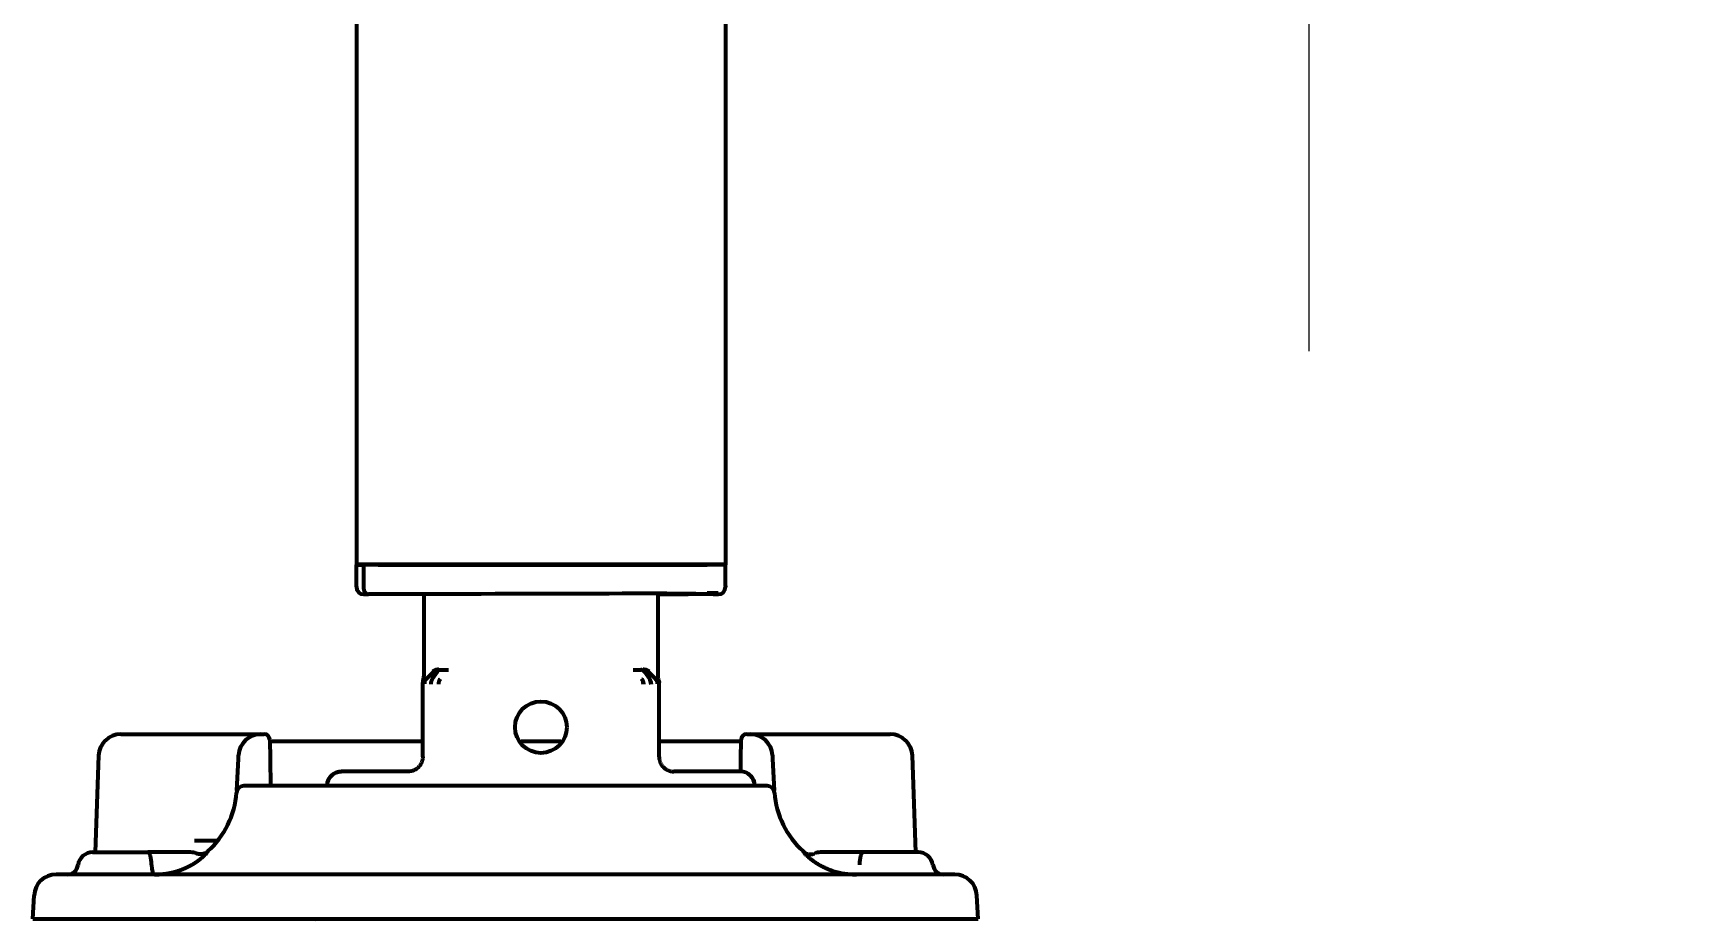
# Model space of a CAD drawing. Header units: inches. Extents: x -2405 to 7588, y 441 to 5654.
# Drawn here: x 6622.3 to 6845.1, y 2256.6 to 2376.6 of the extents above; entities that cross this region are included whole.
import ezdxf

# ---------------------------------------------------------------- set-up
doc = ezdxf.new("R2010")
doc.units = ezdxf.units.IN

# ---------------------------------------------------------------- blocks, each defined once
blk = doc.blocks.new('A$C29D5572B')
at = {"color": 1}
for p, q in [((0, 50), (0, -50)), ((-50, 0), (50, 0))]:
    blk.add_line(p, q, dxfattribs=at)
blk = doc.blocks.new('A$C0F8E2EAE')
blk.add_blockref('A$C29D5572B', (0, 0))

msp = doc.modelspace()

# ---------------------------------------------------------------- linework, layer by layer
at = {"linetype": 'Continuous', "lineweight": 70}
for p, q in [((6716.08, 2408.43), (6716.08, 2304.63)), ((6666.08, 2381.68), (6666.08, 2304.63)), ((6667.88, 2304.63), (6666.08, 2304.63)), ((6666.08, 2304.63), (6666.08, 2304.58)), ((6666.08, 2304.58), (6666.81, 2304.58)), ((6666.08, 2301.58), (6666.08, 2304.58)), ((6667.04, 2304.58), (6666.81, 2304.58)), ((6667.04, 2304.58), (6667.26, 2304.58)), ((6667.04, 2304.58), (6667.04, 2301.58)), ((6667.04, 2304.58), (6667.04, 2301.58)), ((6667.18, 2304.58), (6667.33, 2304.63)), ((6669.03, 2304.58), (6667.26, 2304.58)), ((6714.28, 2304.63), (6667.88, 2304.63)), ((6668.33, 2304.63), (6668.18, 2304.58)), ((6669.03, 2304.58), (6713.58, 2304.58)), ((6669.8, 2304.63), (6669.69, 2304.58)), ((6669.8, 2304.63), (6669.69, 2304.58)), ((6678.61, 2304.58), (6678.46, 2304.63)), ((6693.46, 2304.58), (6693.31, 2304.63)), ((6709.01, 2304.58), (6708.86, 2304.63)), ((6716.08, 2304.58), (6713.58, 2304.58)), ((6716.08, 2304.63), (6714.28, 2304.63)), ((6714.98, 2304.58), (6714.83, 2304.63)), ((6716.08, 2304.63), (6716.08, 2304.58)), ((6716.08, 2301.72), (6716.08, 2304.58)), ((6716.08, 2301.72), (6716.08, 2301.58)), ((6667.51, 2300.58), (6667.74, 2300.58)), ((6676.23, 2300.58), (6667.74, 2300.58)), ((6676.23, 2300.58), (6667.74, 2300.58)), ((6675.2, 2300.58), (6675.2, 2289.5)), ((6706.95, 2289.5), (6706.95, 2300.67)), ((6714.41, 2300.58), (6706.95, 2300.58)), ((6714.41, 2300.58), (6706.95, 2300.58)), ((6714.42, 2300.58), (6714.65, 2300.58)), ((6675.08, 2278.58), (6675.08, 2288.64)), ((6676.52, 2290.08), (6675.58, 2289.13)), ((6677.04, 2290.06), (6676.37, 2289.12)), ((6676.38, 2289.12), (6676.37, 2289.12)), ((6677.54, 2290.36), (6678.57, 2290.34)), ((6703.59, 2290.34), (6704.62, 2290.36)), ((6705.12, 2290.06), (6705.78, 2289.12)), ((6705.64, 2290.08), (6706.58, 2289.13)), ((6705.78, 2289.12), (6705.78, 2289.12)), ((6707.08, 2278.58), (6707.08, 2288.64)), ((6634.18, 2281.63), (6639.67, 2281.63)), ((6639.67, 2281.63), (6647.13, 2281.63)), ((6647.13, 2281.63), (6653.13, 2281.63)), ((6653.13, 2281.63), (6653.58, 2281.63)), ((6653.58, 2281.63), (6653.61, 2281.63)), ((6718.98, 2281.63), (6718.95, 2281.63)), ((6718.98, 2281.63), (6719.43, 2281.63)), ((6719.43, 2281.63), (6725.43, 2281.63)), ((6725.43, 2281.63), (6732.89, 2281.63)), ((6732.89, 2281.63), (6738.38, 2281.63)), ((6654.36, 2280.89), (6654.4, 2278.25)), ((6675.08, 2280.63), (6654.36, 2280.63)), ((6693.77, 2280.63), (6688.39, 2280.63)), ((6718.2, 2280.63), (6707.08, 2280.63)), ((6718.16, 2278.25), (6718.2, 2280.89)), ((6631.18, 2278.73), (6630.72, 2265.63)), ((6649.88, 2274), (6650.1, 2278.29)), ((6650.1, 2278.29), (6650.13, 2278.78)), ((6654.4, 2278.25), (6654.47, 2274.63)), ((6718.13, 2276.48), (6718.16, 2278.25)), ((6722.43, 2278.78), (6722.45, 2278.29)), ((6722.45, 2278.29), (6722.68, 2274)), ((6741.84, 2265.63), (6741.38, 2278.73)), ((6673.08, 2276.58), (6664.09, 2276.58)), ((6718.06, 2276.58), (6709.08, 2276.58)), ((6721.7, 2274.63), (6650.86, 2274.63)), ((6646.28, 2267.18), (6644.18, 2267.18)), ((6647.3, 2267.18), (6646.28, 2267.18)), ((6630.37, 2265.63), (6637.84, 2265.63)), ((6742.18, 2265.63), (6734.72, 2265.63)), ((6747.12, 2262.63), (6625.44, 2262.63)), ((6622.28, 2256.63), (6622.44, 2259.78)), ((6750.28, 2256.63), (6750.11, 2259.78)), ((6622.28, 2256.63), (6750.28, 2256.63)), ((6663.08, 2256.58), (6660.58, 2256.58)), ((6667.3, 2256.58), (6664.79, 2256.58)), ((6707.8, 2256.58), (6704.89, 2256.58)), ((6716.02, 2256.58), (6709.06, 2256.58)), ((6721.58, 2256.58), (6716.94, 2256.58))]:
    msp.add_line(p, q, dxfattribs=at)
msp.add_circle((6691.08, 2282.58), 3.5, dxfattribs=at)
for centre, radius, start, end in [((6634.18, 2278.63), 3, 90, 178), ((6653.13, 2278.63), 3, 90, 177), ((6653.61, 2280.88), 0.75, 1, 90), ((6718.95, 2280.88), 0.75, 90, 179), ((6719.43, 2278.63), 3, 3, 90), ((6738.38, 2278.63), 3, 2, 90), ((6637.9, 2274.63), 12, 312.3399, 355.5883), ((6650.86, 2273.63), 1, 90, 175.5883), ((6721.7, 2273.63), 1, 4.4117, 90), ((6734.66, 2274.63), 12, 184.4117, 227.6601), ((6626.91, 2264.13), 1.5, 270, 351.7868), ((6630.37, 2263.63), 2, 90, 171.7868), ((6742.18, 2263.63), 2, 8.2132, 90), ((6745.65, 2264.13), 1.5, 188.2132, 270), ((6625.44, 2259.63), 3, 90, 177), ((6747.12, 2259.63), 3, 3, 90), ((6660.58, 2257.08), 0.5, 244.1573, 270), ((6721.58, 2257.08), 0.5, 270, 295.8427)]:
    msp.add_arc(centre, radius, start, end, dxfattribs=at)
for centre, major_axis, ratio, start_param, end_param in [((6667.08, 2301.58), (-1, 0), 0.999995, 0, 1.567711), ((6667.74, 2301.58), (0, 1), 0.707107, 1.570796, 3.141593), ((6667.74, 2301.58), (0, 1), 0.707107, 1.570796, 3.141593), ((6715.08, 2301.58), (-1, 0), 0.999995, 1.573882, 3.141593), ((6668.58, 2300.58), (-1.5, 0), 0.003085, 0.00001, 0.785408), ((6691.08, 2300.58), (21, 0.06), 0.003085, 5.569494, 8.63937), ((6713.58, 2300.72), (1.5, 0), 0.003085, 6.283176, 7.853972), ((6713.58, 2300.58), (1.5, 0), 0.003085, 5.497778, 6.283176), ((6676.87, 2288.41), (-0.017, -1), 0.707053, 3.945502, 4.724738), ((6677.23, 2289.37), (-0.707, -0.707), 0.999695, 3.927142, 4.71239), ((6677.91, 2288.4), (-0.01, -1), 0.707088, 3.940402, 4.719667), ((6704.25, 2288.4), (0.01, -1), 0.707088, 1.563519, 2.342782), ((6705.28, 2288.41), (0.017, -1), 0.707053, 1.558447, 2.337683), ((6705.87, 2288.43), (0.508, -0.861), 0.999795, 1.037568, 1.82282), ((6664.09, 2274.58), (1.41, 1.41), 0.999695, 0.78555, 2.330252), ((6718.06, 2274.58), (-1.41, 1.41), 0.999695, 3.952934, 5.497635), ((6637.84, 2263.63), (0, -2), 0.263465, 1.714146, 3.141593), ((6638.75, 2264.13), (0, 1.5), 0.263454, 1.714146, 3.141591), ((6643.64, 2263.63), (0, -2), 1, 2.752772, 3.14159), ((6728.92, 2263.63), (0, 2), 1, 0, 0.388814), ((6734.72, 2263.63), (0, -2), 0.263455, 3.141593, 4.569043)]:
    msp.add_ellipse(centre, major_axis=major_axis, ratio=ratio, start_param=start_param, end_param=end_param, dxfattribs=at)
for points, knots in [([(6677.22, 2290.38), (6677.14, 2290.39), (6677.06, 2290.38), (6676.92, 2290.36), (6676.85, 2290.35), (6676.76, 2290.32), (6676.73, 2290.31), (6676.67, 2290.28), (6676.64, 2290.27), (6676.58, 2290.24), (6676.55, 2290.22), (6676.5, 2290.19), (6676.47, 2290.17), (6676.45, 2290.15)], [0, 0, 0, 0, 0.25, 0.25, 0.5, 0.5, 0.625, 0.625, 0.75, 0.75, 0.875, 0.875, 1, 1, 1, 1]), ([(6705.71, 2290.15), (6705.66, 2290.19), (6705.61, 2290.22), (6705.49, 2290.28), (6705.43, 2290.31), (6705.31, 2290.35), (6705.24, 2290.36), (6705.1, 2290.38), (6705.02, 2290.39), (6704.94, 2290.38)], [0, 0, 0, 0, 0.25, 0.25, 0.5, 0.5, 0.75, 0.75, 1, 1, 1, 1]), ([(6675.12, 2288.92), (6675.12, 2288.92), (6675.12, 2288.92), (6675.11, 2288.9), (6675.1, 2288.85), (6675.09, 2288.78), (6675.08, 2288.71), (6675.08, 2288.66), (6675.08, 2288.64)], [0, 0, 0, 0, 0.000031, 0.000031, 0.250024, 0.500016, 0.750008, 1, 1, 1, 1]), ([(6675.12, 2288.92), (6675.15, 2289.02), (6675.17, 2289.11), (6675.19, 2289.25), (6675.2, 2289.33), (6675.2, 2289.41), (6675.2, 2289.45), (6675.2, 2289.47), (6675.2, 2289.47), (6675.2, 2289.48), (6675.2, 2289.49), (6675.2, 2289.5)], [0, 0, 0, 0, 0.5, 0.5, 0.75, 0.875, 0.9375, 0.9375, 0.96875, 0.96875, 1, 1, 1, 1]), ([(6675.58, 2289.13), (6675.54, 2289.09), (6675.49, 2289.04), (6675.42, 2288.93), (6675.39, 2288.87), (6675.34, 2288.75), (6675.32, 2288.69), (6675.3, 2288.56), (6675.29, 2288.49), (6675.29, 2288.43)], [0, 0, 0, 0, 0.25, 0.25, 0.5, 0.5, 0.75, 0.75, 1, 1, 1, 1]), ([(6677.04, 2290.06), (6677.07, 2290.1), (6677.11, 2290.15), (6677.16, 2290.19), (6677.17, 2290.2), (6677.19, 2290.22), (6677.2, 2290.23), (6677.23, 2290.25), (6677.25, 2290.26), (6677.31, 2290.3), (6677.36, 2290.32), (6677.41, 2290.34), (6677.43, 2290.34), (6677.44, 2290.34), (6677.45, 2290.35), (6677.45, 2290.35), (6677.46, 2290.35), (6677.46, 2290.35), (6677.49, 2290.35), (6677.51, 2290.36), (6677.54, 2290.36)], [0, 0, 0, 0, 0.25, 0.25, 0.3125, 0.3125, 0.375, 0.375, 0.5, 0.5, 0.75, 0.75, 0.8125, 0.828125, 0.828125, 0.84375, 0.84375, 0.875, 0.875, 1, 1, 1, 1]), ([(6677.41, 2289.1), (6677.41, 2289.1), (6677.41, 2289.1), (6677.39, 2289.08), (6677.36, 2289.03), (6677.32, 2288.95), (6677.28, 2288.86), (6677.25, 2288.78), (6677.23, 2288.68), (6677.21, 2288.59), (6677.2, 2288.49), (6677.2, 2288.43), (6677.2, 2288.4)], [0, 0, 0, 0, 0.00004, 0.00004, 0.125035, 0.25003, 0.375025, 0.50002, 0.625015, 0.75001, 0.875005, 1, 1, 1, 1]), ([(6705.12, 2290.06), (6705.09, 2290.1), (6705.05, 2290.15), (6704.99, 2290.2), (6704.97, 2290.22), (6704.94, 2290.24), (6704.93, 2290.25), (6704.91, 2290.26), (6704.9, 2290.27), (6704.85, 2290.3), (6704.8, 2290.32), (6704.75, 2290.34), (6704.73, 2290.34), (6704.72, 2290.34), (6704.71, 2290.35), (6704.71, 2290.35), (6704.7, 2290.35), (6704.7, 2290.35), (6704.67, 2290.35), (6704.64, 2290.36), (6704.62, 2290.36)], [0, 0, 0, 0, 0.25, 0.25, 0.375, 0.375, 0.4375, 0.4375, 0.5, 0.5, 0.75, 0.75, 0.8125, 0.828125, 0.828125, 0.84375, 0.84375, 0.875, 0.875, 1, 1, 1, 1]), ([(6704.75, 2289.1), (6704.75, 2289.1), (6704.75, 2289.1), (6704.77, 2289.08), (6704.8, 2289.03), (6704.84, 2288.95), (6704.88, 2288.86), (6704.91, 2288.78), (6704.93, 2288.68), (6704.95, 2288.59), (6704.96, 2288.49), (6704.96, 2288.43), (6704.96, 2288.4)], [0, 0, 0, 0, 0.000028, 0.000028, 0.125025, 0.250021, 0.375018, 0.500014, 0.625011, 0.750007, 0.875004, 1, 1, 1, 1]), ([(6705.64, 2290.08), (6705.59, 2290.12), (6705.49, 2290.2), (6705.37, 2290.27), (6705.25, 2290.32), (6705.19, 2290.34), (6705.11, 2290.35), (6705.08, 2290.36), (6705.06, 2290.36), (6705.04, 2290.36), (6705.04, 2290.36), (6704.99, 2290.37), (6704.96, 2290.37), (6704.93, 2290.37)], [0, 0, 0, 0, 0.25, 0.5, 0.5, 0.75, 0.75, 0.8125, 0.84375, 0.84375, 0.875, 0.875, 1, 1, 1, 1]), ([(6706.58, 2289.13), (6706.62, 2289.09), (6706.66, 2289.04), (6706.72, 2288.96), (6706.74, 2288.93), (6706.77, 2288.87), (6706.78, 2288.84), (6706.82, 2288.75), (6706.84, 2288.69), (6706.86, 2288.59), (6706.86, 2288.56), (6706.87, 2288.52), (6706.87, 2288.51), (6706.87, 2288.49), (6706.87, 2288.48), (6706.87, 2288.46), (6706.87, 2288.44), (6706.87, 2288.43)], [0, 0, 0, 0, 0.25, 0.25, 0.375, 0.375, 0.5, 0.5, 0.75, 0.75, 0.875, 0.875, 0.90625, 0.90625, 0.9375, 0.9375, 1, 1, 1, 1]), ([(6707.04, 2288.92), (6707.01, 2289.02), (6706.99, 2289.11), (6706.97, 2289.25), (6706.96, 2289.33), (6706.96, 2289.41), (6706.95, 2289.45), (6706.95, 2289.47), (6706.95, 2289.47), (6706.95, 2289.48), (6706.95, 2289.49), (6706.95, 2289.5)], [0, 0, 0, 0, 0.5, 0.5, 0.75, 0.875, 0.9375, 0.9375, 0.96875, 0.96875, 1, 1, 1, 1]), ([(6707.04, 2288.92), (6707.04, 2288.92), (6707.04, 2288.92), (6707.04, 2288.9), (6707.06, 2288.85), (6707.07, 2288.78), (6707.08, 2288.71), (6707.08, 2288.66), (6707.08, 2288.64)], [0, 0, 0, 0, 0.000031, 0.000031, 0.250024, 0.500016, 0.750008, 1, 1, 1, 1]), ([(6662.14, 2275.01), (6662.15, 2275.06), (6662.16, 2275.11), (6662.19, 2275.19), (6662.2, 2275.22), (6662.22, 2275.28), (6662.23, 2275.31), (6662.3, 2275.46), (6662.36, 2275.58), (6662.47, 2275.74), (6662.5, 2275.79), (6662.57, 2275.87), (6662.59, 2275.9), (6662.63, 2275.94), (6662.66, 2275.97), (6662.77, 2276.08), (6662.87, 2276.17), (6663.01, 2276.26), (6663.04, 2276.28), (6663.08, 2276.3), (6663.09, 2276.31), (6663.12, 2276.33), (6663.19, 2276.37), (6663.27, 2276.4), (6663.45, 2276.47), (6663.57, 2276.51), (6663.73, 2276.55), (6663.77, 2276.55), (6663.83, 2276.56), (6663.86, 2276.56), (6663.96, 2276.57), (6664.03, 2276.58), (6664.09, 2276.58)], [0, 0, 0, 0, 0.056381, 0.056381, 0.092674, 0.092674, 0.128967, 0.128967, 0.274139, 0.274139, 0.346725, 0.346725, 0.383018, 0.383018, 0.419312, 0.419312, 0.564484, 0.564484, 0.600777, 0.600777, 0.618923, 0.618923, 0.63707, 0.709656, 0.709656, 0.854828, 0.854828, 0.891121, 0.891121, 0.927414, 0.927414, 1, 1, 1, 1]), ([(6720, 2275.07), (6720, 2275.1), (6719.99, 2275.13), (6719.97, 2275.19), (6719.96, 2275.22), (6719.94, 2275.28), (6719.93, 2275.31), (6719.86, 2275.46), (6719.8, 2275.58), (6719.69, 2275.74), (6719.65, 2275.79), (6719.59, 2275.87), (6719.57, 2275.9), (6719.53, 2275.94), (6719.5, 2275.97), (6719.39, 2276.08), (6719.29, 2276.17), (6719.15, 2276.26), (6719.12, 2276.28), (6719.08, 2276.3), (6719.07, 2276.31), (6719.04, 2276.33), (6718.97, 2276.37), (6718.89, 2276.4), (6718.71, 2276.47), (6718.59, 2276.51), (6718.43, 2276.55), (6718.39, 2276.55), (6718.33, 2276.56), (6718.29, 2276.56), (6718.2, 2276.57), (6718.13, 2276.58), (6718.06, 2276.58)], [0, 0, 0, 0, 0.035877, 0.035877, 0.072958, 0.072958, 0.11004, 0.11004, 0.258367, 0.258367, 0.33253, 0.33253, 0.369612, 0.369612, 0.406693, 0.406693, 0.55502, 0.55502, 0.592102, 0.592102, 0.610642, 0.610642, 0.629183, 0.703347, 0.703347, 0.851673, 0.851673, 0.888755, 0.888755, 0.925837, 0.925837, 1, 1, 1, 1]), ([(6642.06, 2265.63), (6641.73, 2265.63), (6641.4, 2265.63), (6640.9, 2265.63), (6640.73, 2265.63), (6640.39, 2265.63), (6640.22, 2265.63), (6639.88, 2265.63), (6639.7, 2265.63), (6639.43, 2265.63), (6639.34, 2265.63), (6639.16, 2265.63), (6639.07, 2265.63), (6638.79, 2265.63), (6638.6, 2265.63), (6638.22, 2265.63), (6638.03, 2265.63), (6637.84, 2265.63)], [0, 0, 0, 0, 0.25, 0.25, 0.375, 0.375, 0.5, 0.5, 0.625, 0.625, 0.6875, 0.6875, 0.75, 0.75, 0.875, 0.875, 1, 1, 1, 1]), ([(6638.75, 2262.63), (6638.76, 2262.63), (6638.79, 2262.63), (6638.84, 2262.63), (6638.88, 2262.63), (6638.92, 2262.63), (6638.97, 2262.63), (6639.01, 2262.63), (6639.05, 2262.63), (6639.1, 2262.63), (6639.14, 2262.63), (6639.18, 2262.64), (6639.23, 2262.64), (6639.27, 2262.64), (6639.32, 2262.64), (6639.36, 2262.64), (6639.4, 2262.65), (6639.45, 2262.65), (6639.49, 2262.65), (6639.53, 2262.66), (6639.58, 2262.66), (6639.62, 2262.66), (6639.66, 2262.67), (6639.71, 2262.67), (6639.75, 2262.67), (6639.79, 2262.68), (6639.84, 2262.68), (6639.88, 2262.69), (6639.92, 2262.69), (6639.97, 2262.7), (6640.01, 2262.7), (6640.05, 2262.71), (6640.1, 2262.71), (6640.14, 2262.72), (6640.18, 2262.72), (6640.23, 2262.73), (6640.27, 2262.73), (6640.31, 2262.74), (6640.35, 2262.75), (6640.4, 2262.75), (6640.44, 2262.76), (6640.48, 2262.77), (6640.52, 2262.77), (6640.57, 2262.78), (6640.61, 2262.79), (6640.65, 2262.8), (6640.69, 2262.8), (6640.74, 2262.81), (6640.78, 2262.82), (6640.82, 2262.83), (6640.86, 2262.84), (6640.91, 2262.84), (6640.95, 2262.85), (6640.99, 2262.86), (6641.03, 2262.87), (6641.07, 2262.88), (6641.11, 2262.89), (6641.16, 2262.9), (6641.2, 2262.91), (6641.24, 2262.92), (6641.28, 2262.93), (6641.32, 2262.94), (6641.36, 2262.95), (6641.4, 2262.96), (6641.44, 2262.97), (6641.49, 2262.98), (6641.53, 2262.99), (6641.57, 2263), (6641.61, 2263.01), (6641.65, 2263.03), (6641.69, 2263.04), (6641.73, 2263.05), (6641.77, 2263.06), (6641.81, 2263.07), (6641.85, 2263.09), (6641.89, 2263.1), (6641.94, 2263.12), (6642.01, 2263.14), (6642.09, 2263.16), (6642.16, 2263.19), (6642.24, 2263.22), (6642.32, 2263.24), (6642.4, 2263.27), (6642.47, 2263.3), (6642.55, 2263.33), (6642.63, 2263.36), (6642.7, 2263.39), (6642.78, 2263.43), (6642.85, 2263.46), (6642.93, 2263.49), (6643.01, 2263.53), (6643.08, 2263.56), (6643.15, 2263.6), (6643.23, 2263.63), (6643.3, 2263.67), (6643.38, 2263.7), (6643.45, 2263.74), (6643.52, 2263.78), (6643.59, 2263.82), (6643.67, 2263.86), (6643.74, 2263.9), (6643.81, 2263.94), (6643.88, 2263.98), (6643.95, 2264.02), (6644.02, 2264.06), (6644.09, 2264.11), (6644.16, 2264.15), (6644.23, 2264.19), (6644.29, 2264.24), (6644.36, 2264.28), (6644.43, 2264.33), (6644.47, 2264.36), (6644.49, 2264.37)], [0, 0, 0, 0, 0.006366, 0.012739, 0.019119, 0.025506, 0.031899, 0.0383, 0.044708, 0.051122, 0.057542, 0.06397, 0.070404, 0.076844, 0.083291, 0.089744, 0.096204, 0.10267, 0.109142, 0.115621, 0.122106, 0.128598, 0.135096, 0.1416, 0.14811, 0.154627, 0.16115, 0.167679, 0.174215, 0.180756, 0.187304, 0.193857, 0.200417, 0.206983, 0.213555, 0.220133, 0.226717, 0.233307, 0.239902, 0.246504, 0.253112, 0.259725, 0.266344, 0.272969, 0.2796, 0.286236, 0.292878, 0.299525, 0.306178, 0.312837, 0.319501, 0.326171, 0.332846, 0.339527, 0.346213, 0.352904, 0.359602, 0.366304, 0.373012, 0.379725, 0.386443, 0.393167, 0.399896, 0.40663, 0.413369, 0.420114, 0.426863, 0.433618, 0.440378, 0.447143, 0.453913, 0.460688, 0.467469, 0.474254, 0.481044, 0.487839, 0.494639, 0.508034, 0.521492, 0.535014, 0.5486, 0.562249, 0.575962, 0.589737, 0.603575, 0.617475, 0.631436, 0.64546, 0.659546, 0.673693, 0.687901, 0.70217, 0.7165, 0.73089, 0.74534, 0.75985, 0.774421, 0.78905, 0.80374, 0.818488, 0.833295, 0.84816, 0.863085, 0.878067, 0.893108, 0.908207, 0.923363, 0.938576, 0.953847, 0.969175, 0.984559, 1, 1, 1, 1]), ([(6643.64, 2265.63), (6643.64, 2265.63), (6643.63, 2265.63), (6643.6, 2265.63), (6643.58, 2265.63), (6643.51, 2265.63), (6643.47, 2265.63), (6643.4, 2265.63), (6643.37, 2265.63), (6643.33, 2265.63), (6643.31, 2265.63), (6643.28, 2265.63), (6643.26, 2265.63), (6643.18, 2265.63), (6643.11, 2265.63), (6642.94, 2265.63), (6642.85, 2265.63), (6642.73, 2265.63), (6642.7, 2265.63), (6642.65, 2265.63), (6642.62, 2265.63), (6642.54, 2265.63), (6642.49, 2265.63), (6642.31, 2265.63), (6642.19, 2265.63), (6642.06, 2265.63)], [0, 0, 0, 0, 0.120168, 0.120168, 0.245859, 0.245859, 0.371549, 0.371549, 0.434394, 0.434394, 0.465816, 0.465816, 0.497239, 0.497239, 0.622929, 0.622929, 0.74862, 0.74862, 0.780042, 0.780042, 0.811465, 0.811465, 0.87431, 0.87431, 1, 1, 1, 1]), ([(6644.49, 2264.37), (6644.5, 2264.38), (6644.51, 2264.39), (6644.54, 2264.4), (6644.56, 2264.42), (6644.58, 2264.43), (6644.6, 2264.45), (6644.62, 2264.46), (6644.64, 2264.48), (6644.66, 2264.49), (6644.68, 2264.51), (6644.7, 2264.52), (6644.72, 2264.54), (6644.74, 2264.55), (6644.77, 2264.57), (6644.79, 2264.58), (6644.8, 2264.6), (6644.82, 2264.62), (6644.84, 2264.63), (6644.86, 2264.65), (6644.88, 2264.66), (6644.9, 2264.68), (6644.92, 2264.69), (6644.94, 2264.71), (6644.96, 2264.72), (6644.98, 2264.74), (6645, 2264.75), (6645.01, 2264.77), (6645.03, 2264.78), (6645.05, 2264.8), (6645.07, 2264.81), (6645.09, 2264.83), (6645.1, 2264.84), (6645.12, 2264.86), (6645.14, 2264.87), (6645.15, 2264.88), (6645.22, 2264.94), (6645.31, 2265.03), (6645.44, 2265.14), (6645.54, 2265.25), (6645.64, 2265.35), (6645.72, 2265.44), (6645.8, 2265.53), (6645.85, 2265.59), (6645.88, 2265.63), (6645.9, 2265.66), (6645.91, 2265.67), (6645.92, 2265.68), (6645.93, 2265.7), (6645.94, 2265.71), (6645.95, 2265.72), (6645.95, 2265.72), (6645.96, 2265.73), (6645.96, 2265.74), (6645.97, 2265.74), (6645.97, 2265.75), (6645.97, 2265.75), (6645.98, 2265.75), (6645.98, 2265.76), (6645.98, 2265.76), (6645.98, 2265.76), (6645.98, 2265.76)], [0, 0, 0, 0, 0.005981, 0.011979, 0.017993, 0.024024, 0.030072, 0.036136, 0.042216, 0.048312, 0.054424, 0.060552, 0.066696, 0.072855, 0.07903, 0.085221, 0.091427, 0.097648, 0.103885, 0.110137, 0.116404, 0.122686, 0.128984, 0.135296, 0.141623, 0.147964, 0.154321, 0.160692, 0.167078, 0.173478, 0.179893, 0.186322, 0.192766, 0.199223, 0.205695, 0.212182, 0.218682, 0.277307, 0.334296, 0.389687, 0.443531, 0.513013, 0.578894, 0.641314, 0.700366, 0.720227, 0.739948, 0.759533, 0.778983, 0.798302, 0.817491, 0.83655, 0.855481, 0.874285, 0.892964, 0.911522, 0.92996, 0.94828, 0.966483, 0.984571, 1, 1, 1, 1]), ([(6726.58, 2265.76), (6726.63, 2265.71), (6726.69, 2265.66), (6726.82, 2265.58), (6726.88, 2265.54), (6727.01, 2265.48), (6727.08, 2265.45), (6727.23, 2265.41), (6727.3, 2265.39), (6727.44, 2265.37), (6727.51, 2265.37), (6727.65, 2265.37), (6727.72, 2265.37), (6727.85, 2265.39), (6727.92, 2265.4), (6728.04, 2265.44), (6728.1, 2265.46), (6728.16, 2265.48)], [0, 0, 0, 0, 0.125, 0.125, 0.25, 0.25, 0.375, 0.375, 0.5, 0.5, 0.625, 0.625, 0.75, 0.75, 0.875, 0.875, 1, 1, 1, 1]), ([(6726.58, 2265.76), (6726.58, 2265.76), (6726.58, 2265.76), (6726.58, 2265.76), (6726.58, 2265.76), (6726.58, 2265.75), (6726.58, 2265.75), (6726.59, 2265.75), (6726.59, 2265.75), (6726.59, 2265.75), (6726.59, 2265.74), (6726.59, 2265.74), (6726.59, 2265.74), (6726.6, 2265.73), (6726.6, 2265.73), (6726.6, 2265.72), (6726.61, 2265.71), (6726.63, 2265.69), (6726.65, 2265.67), (6726.67, 2265.64), (6726.71, 2265.59), (6726.76, 2265.52), (6726.84, 2265.44), (6726.92, 2265.35), (6727.02, 2265.25), (6727.12, 2265.14), (6727.24, 2265.03), (6727.35, 2264.93), (6727.42, 2264.87), (6727.46, 2264.84), (6727.49, 2264.81), (6727.53, 2264.78), (6727.57, 2264.75), (6727.61, 2264.72), (6727.65, 2264.68), (6727.68, 2264.65), (6727.72, 2264.62), (6727.77, 2264.59), (6727.81, 2264.56), (6727.85, 2264.53), (6727.89, 2264.5), (6727.93, 2264.47), (6727.98, 2264.43), (6728.02, 2264.4), (6728.05, 2264.38), (6728.07, 2264.37)], [0, 0, 0, 0, 0.029105, 0.038847, 0.048609, 0.058391, 0.068194, 0.078018, 0.087864, 0.09773, 0.107619, 0.117529, 0.127462, 0.137417, 0.147396, 0.157398, 0.192275, 0.227923, 0.264352, 0.301579, 0.36045, 0.422688, 0.488383, 0.557676, 0.611378, 0.666619, 0.723453, 0.781915, 0.795247, 0.808519, 0.821731, 0.834881, 0.84797, 0.860996, 0.87396, 0.886861, 0.899697, 0.912469, 0.925176, 0.937816, 0.95039, 0.962897, 0.975334, 0.987703, 1, 1, 1, 1]), ([(6728.07, 2264.37), (6728.08, 2264.36), (6728.1, 2264.35), (6728.13, 2264.33), (6728.17, 2264.3), (6728.2, 2264.28), (6728.24, 2264.26), (6728.27, 2264.23), (6728.3, 2264.21), (6728.34, 2264.19), (6728.37, 2264.17), (6728.41, 2264.14), (6728.44, 2264.12), (6728.48, 2264.1), (6728.51, 2264.08), (6728.55, 2264.06), (6728.59, 2264.04), (6728.62, 2264.01), (6728.66, 2263.99), (6728.69, 2263.97), (6728.73, 2263.95), (6728.77, 2263.93), (6728.8, 2263.91), (6728.84, 2263.89), (6728.87, 2263.87), (6728.91, 2263.85), (6728.95, 2263.83), (6728.99, 2263.81), (6729.02, 2263.79), (6729.06, 2263.77), (6729.1, 2263.75), (6729.13, 2263.73), (6729.17, 2263.71), (6729.21, 2263.69), (6729.25, 2263.67), (6729.28, 2263.65), (6729.32, 2263.64), (6729.36, 2263.62), (6729.4, 2263.6), (6729.44, 2263.58), (6729.47, 2263.56), (6729.51, 2263.55), (6729.55, 2263.53), (6729.59, 2263.51), (6729.63, 2263.49), (6729.67, 2263.48), (6729.7, 2263.46), (6729.74, 2263.44), (6729.78, 2263.43), (6729.82, 2263.41), (6729.86, 2263.39), (6729.9, 2263.38), (6729.94, 2263.36), (6729.98, 2263.35), (6730.02, 2263.33), (6730.05, 2263.31), (6730.09, 2263.3), (6730.13, 2263.28), (6730.17, 2263.27), (6730.21, 2263.25), (6730.25, 2263.24), (6730.29, 2263.23), (6730.33, 2263.21), (6730.37, 2263.2), (6730.41, 2263.18), (6730.45, 2263.17), (6730.49, 2263.16), (6730.64, 2263.11), (6730.89, 2263.03), (6731.27, 2262.93), (6731.64, 2262.84), (6731.93, 2262.79), (6732.12, 2262.76), (6732.2, 2262.75), (6732.29, 2262.73), (6732.38, 2262.72), (6732.47, 2262.71), (6732.55, 2262.7), (6732.64, 2262.69), (6732.73, 2262.68), (6732.82, 2262.67), (6732.91, 2262.66), (6733, 2262.66), (6733.09, 2262.65), (6733.18, 2262.65), (6733.27, 2262.64), (6733.36, 2262.64), (6733.45, 2262.63), (6733.54, 2262.63), (6733.63, 2262.63), (6733.72, 2262.63), (6733.78, 2262.63), (6733.81, 2262.63)], [0, 0, 0, 0, 0.007905, 0.015796, 0.023671, 0.031531, 0.039376, 0.047206, 0.055021, 0.06282, 0.070604, 0.078373, 0.086127, 0.093865, 0.101588, 0.109296, 0.116988, 0.124665, 0.132326, 0.139972, 0.147602, 0.155217, 0.162816, 0.170399, 0.177967, 0.185518, 0.193055, 0.200575, 0.20808, 0.215569, 0.223043, 0.2305, 0.237942, 0.245367, 0.252777, 0.26017, 0.267548, 0.27491, 0.282255, 0.289584, 0.296897, 0.304194, 0.311475, 0.31874, 0.325988, 0.333221, 0.340437, 0.347636, 0.354819, 0.361986, 0.369136, 0.37627, 0.383387, 0.390488, 0.397572, 0.404639, 0.41169, 0.418724, 0.425741, 0.432742, 0.439726, 0.446693, 0.453644, 0.460577, 0.467494, 0.474394, 0.481276, 0.488142, 0.550495, 0.612099, 0.672931, 0.732973, 0.746426, 0.759869, 0.773302, 0.786725, 0.800139, 0.813542, 0.826934, 0.840316, 0.853687, 0.867047, 0.880396, 0.893734, 0.907061, 0.920376, 0.93368, 0.946971, 0.960249, 0.973514, 0.986764, 1, 1, 1, 1]), ([(6730.5, 2265.63), (6730.47, 2265.63), (6730.44, 2265.63), (6730.37, 2265.63), (6730.28, 2265.63), (6730.19, 2265.63), (6730.02, 2265.63), (6729.91, 2265.63), (6729.76, 2265.63), (6729.71, 2265.63), (6729.65, 2265.63), (6729.62, 2265.63), (6729.58, 2265.63), (6729.47, 2265.63), (6729.38, 2265.63), (6729.28, 2265.63), (6729.25, 2265.63), (6729.2, 2265.63), (6729.19, 2265.63), (6729.16, 2265.63), (6729.15, 2265.63), (6729.09, 2265.63), (6729.05, 2265.63), (6728.98, 2265.63), (6728.96, 2265.63), (6728.93, 2265.63), (6728.92, 2265.63), (6728.92, 2265.63)], [0, 0, 0, 0, 0.031409, 0.031409, 0.062818, 0.125636, 0.125636, 0.251273, 0.251273, 0.314091, 0.314091, 0.3455, 0.3455, 0.376909, 0.502546, 0.502546, 0.565364, 0.565364, 0.596773, 0.596773, 0.628182, 0.628182, 0.753819, 0.753819, 0.879455, 0.879455, 1, 1, 1, 1]), ([(6734.72, 2265.63), (6734.53, 2265.63), (6734.33, 2265.63), (6734.05, 2265.63), (6733.95, 2265.63), (6733.77, 2265.63), (6733.67, 2265.63), (6733.21, 2265.63), (6732.86, 2265.63), (6732.42, 2265.63), (6732.34, 2265.63), (6732.17, 2265.63), (6732.08, 2265.63), (6731.83, 2265.63), (6731.66, 2265.63), (6731.16, 2265.63), (6730.83, 2265.63), (6730.5, 2265.63)], [0, 0, 0, 0, 0.125, 0.125, 0.1875, 0.1875, 0.25, 0.25, 0.5, 0.5, 0.5625, 0.5625, 0.625, 0.625, 0.75, 0.75, 1, 1, 1, 1])]:
    msp.add_open_spline(points, degree=3, knots=knots, dxfattribs=at)
for points in [[(6676.37, 2289.12), (6676.36, 2289.09), (6676.33, 2289.04), (6676.28, 2288.97), (6676.25, 2288.88), (6676.22, 2288.79), (6676.2, 2288.7), (6676.18, 2288.61), (6676.17, 2288.51), (6676.16, 2288.45), (6676.16, 2288.41)], [(6705.78, 2289.12), (6705.8, 2289.09), (6705.83, 2289.04), (6705.87, 2288.97), (6705.91, 2288.88), (6705.94, 2288.79), (6705.96, 2288.7), (6705.98, 2288.61), (6705.99, 2288.51), (6705.99, 2288.45), (6705.99, 2288.41)], [(6675.08, 2278.58), (6675.08, 2278.52), (6675.07, 2278.41), (6675.05, 2278.25), (6675.02, 2278.09), (6674.97, 2277.93), (6674.91, 2277.77), (6674.84, 2277.62), (6674.76, 2277.48), (6674.66, 2277.35), (6674.55, 2277.22), (6674.44, 2277.1), (6674.31, 2277), (6674.17, 2276.9), (6674.03, 2276.82), (6673.88, 2276.74), (6673.73, 2276.68), (6673.57, 2276.64), (6673.41, 2276.6), (6673.24, 2276.58), (6673.13, 2276.58), (6673.08, 2276.58)], [(6707.08, 2278.58), (6707.08, 2278.52), (6707.08, 2278.41), (6707.1, 2278.25), (6707.14, 2278.09), (6707.19, 2277.93), (6707.25, 2277.77), (6707.32, 2277.62), (6707.4, 2277.48), (6707.5, 2277.35), (6707.61, 2277.22), (6707.72, 2277.1), (6707.85, 2277), (6707.98, 2276.9), (6708.13, 2276.82), (6708.27, 2276.74), (6708.43, 2276.68), (6708.59, 2276.64), (6708.75, 2276.6), (6708.91, 2276.58), (6709.02, 2276.58), (6709.08, 2276.58)]]:
    msp.add_open_spline(points, degree=3, dxfattribs=at)
msp.add_rational_spline([(6645.98, 2265.76), (6645.52, 2265.34), (6644.93, 2265.26), (6644.4, 2265.48)], [1.01799767584, 0.964926598344, 1.02922647856, 1.21089731649], degree=3, dxfattribs=at)

# ---------------------------------------------------------------- block references
msp.add_blockref('A$C0F8E2EAE', (6795.08, 2383.53))

doc.saveas('drawing.dxf')
